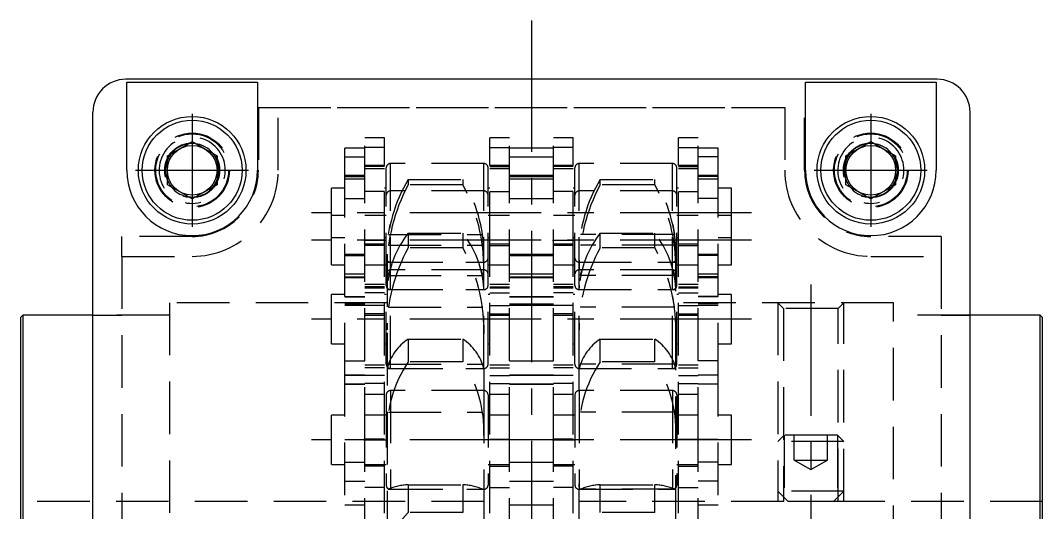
# Model space of a CAD drawing. Extents: x -3 to 319, y -8 to 338.
# Drawn here: x 0 to 123.5, y 278.3 to 337.8 of the extents above; entities that cross this region are included whole.
import ezdxf

# ---------------------------------------------------------------- set-up
doc = ezdxf.new("R2010")
doc.units = 0
doc.header["$LTSCALE"] = 0.5
doc.linetypes.add('CENTER', pattern=[50.8, 31.75, -6.35, 6.35, -6.35])
doc.linetypes.add('DASHED', pattern=[19.05, 12.7, -6.35])
for name, color, linetype in [('MSM_CENTER', 1, 'CENTER'), ('MSM_CONTINUOUS', 7, 'CONTINUOUS'), ('MSM_DASHED', 4, 'DASHED')]:
    doc.layers.add(name, color=color, linetype=linetype)

msp = doc.modelspace()

# ---------------------------------------------------------------- linework, layer by layer
at = {"layer": 'MSM_CENTER'}
for p, q in [((61.75, 337.78), (61.75, 181.58)), ((20.75, 326.5), (20.75, 312.85)), ((102.75, 326.5), (102.75, 312.85)), ((13.92, 319.68), (27.57, 319.68)), ((95.92, 319.68), (109.57, 319.68)), ((88.32, 314.53), (35.18, 314.53)), ((88.32, 311.22), (35.18, 311.22)), ((88.32, 311.22), (35.18, 311.22)), ((95.5, 305.88), (95.5, 256.19)), ((88.32, 301.7), (35.18, 301.7)), ((88.32, 301.7), (35.18, 301.7)), ((88.32, 287.1), (35.18, 287.1)), ((88.32, 287.1), (35.18, 287.1))]:
    msp.add_line(p, q, dxfattribs=at)
at = {"layer": 'MSM_CONTINUOUS'}
for p, q in [((110.75, 330.68), (12.75, 330.68)), ((110.75, 330.68), (12.75, 330.68)), ((12.85, 319.68), (12.85, 330.32)), ((12.85, 330.32), (28.65, 330.32)), ((28.65, 330.32), (28.65, 319.68)), ((94.85, 319.68), (94.85, 330.32)), ((94.85, 330.32), (110.65, 330.32)), ((110.65, 330.32), (110.65, 319.68)), ((8.75, 192.68), (8.75, 326.68)), ((114.75, 192.68), (114.75, 326.68)), ((17.75, 321.41), (20.75, 323.14)), ((20.75, 323.14), (23.75, 321.41)), ((99.75, 321.41), (102.75, 323.14)), ((102.75, 323.14), (105.75, 321.41)), ((17.75, 317.94), (17.75, 321.41)), ((23.75, 321.41), (23.75, 317.94)), ((99.75, 317.94), (99.75, 321.41)), ((105.75, 321.41), (105.75, 317.94)), ((20.75, 316.21), (17.75, 317.94)), ((23.75, 317.94), (20.75, 316.21)), ((102.75, 316.21), (99.75, 317.94)), ((105.75, 317.94), (102.75, 316.21)), ((0.28, 302.18), (0, 301.89)), ((0, 301.89), (0, 217.46)), ((0.28, 302.18), (0.28, 217.18)), ((8.75, 302.18), (0.28, 302.18)), ((123.22, 302.18), (114.75, 302.18)), ((123.5, 301.89), (123.22, 302.18)), ((123.22, 217.18), (123.22, 302.18)), ((123.5, 217.46), (123.5, 301.89))]:
    msp.add_line(p, q, dxfattribs=at)
for centre, radius in [((20.75, 319.68), 6.5), ((102.75, 319.68), 6.5), ((20.75, 319.68), 6.04), ((102.75, 319.68), 6.04), ((20.75, 319.68), 3), ((102.75, 319.68), 3)]:
    msp.add_circle(centre, radius, dxfattribs=at)
for centre, radius, start, end in [((12.75, 326.68), 4, 90, 180), ((12.75, 326.68), 4, 90, 180), ((110.75, 326.68), 4, 0, 90), ((110.75, 326.68), 4, 0, 90), ((20.75, 319.68), 7.9, 180, 0), ((102.75, 319.68), 7.9, 180, 0)]:
    msp.add_arc(centre, radius, start, end, dxfattribs=at)
at = {"layer": 'MSM_DASHED'}
for p, q in [((28.75, 327.28), (28.75, 319.68)), ((28.75, 327.28), (94.75, 327.28)), ((31.15, 319.68), (31.15, 327.28)), ((31.15, 327.28), (92.35, 327.28)), ((92.35, 327.28), (92.35, 319.68)), ((94.75, 319.68), (94.75, 327.28)), ((44, 323.58), (41.6, 323.58)), ((41.6, 316.28), (41.6, 323.58)), ((44, 310.74), (44, 323.58)), ((59.1, 323.58), (56.7, 323.58)), ((56.7, 310.74), (56.7, 323.58)), ((59.1, 316.28), (59.1, 323.58)), ((66.8, 323.58), (64.4, 323.58)), ((64.4, 316.28), (64.4, 323.58)), ((66.8, 310.74), (66.8, 323.58)), ((81.9, 323.58), (79.5, 323.58)), ((79.5, 310.74), (79.5, 323.58)), ((81.9, 316.28), (81.9, 323.58)), ((41.6, 322.35), (39.2, 322.35)), ((39.2, 319.04), (39.2, 322.35)), ((44, 322.42), (41.6, 322.42)), ((56.7, 322.42), (59.1, 322.42)), ((64.4, 322.35), (59.1, 322.35)), ((66.8, 322.42), (64.4, 322.42)), ((79.5, 322.42), (81.9, 322.42)), ((84.3, 322.35), (81.9, 322.35)), ((84.3, 319.04), (84.3, 322.35)), ((39.2, 321.32), (41.6, 321.32)), ((59.1, 321.32), (64.4, 321.32)), ((84.3, 321.32), (81.9, 321.32)), ((44, 320.27), (41.6, 320.27)), ((44, 320.27), (41.6, 320.27)), ((44, 320.15), (41.6, 320.15)), ((41.6, 319.89), (44, 319.89)), ((44.2, 316.68), (44.2, 319.99)), ((44.7, 317.18), (44.7, 320.49)), ((56, 320.49), (44.7, 320.49)), ((56, 317.18), (56, 320.49)), ((56.5, 316.68), (56.5, 319.99)), ((59.1, 320.27), (56.7, 320.27)), ((59.1, 320.27), (56.7, 320.27)), ((56.7, 320.15), (59.1, 320.15)), ((56.7, 319.89), (59.1, 319.89)), ((66.8, 320.27), (64.4, 320.27)), ((66.8, 320.27), (64.4, 320.27)), ((66.8, 320.15), (64.4, 320.15)), ((64.4, 319.89), (66.8, 319.89)), ((67, 316.68), (67, 319.99)), ((78.8, 320.49), (67.5, 320.49)), ((67.5, 317.18), (67.5, 320.49)), ((78.8, 317.18), (78.8, 320.49)), ((79.3, 316.68), (79.3, 319.99)), ((81.9, 320.27), (79.5, 320.27)), ((81.9, 320.27), (79.5, 320.27)), ((79.5, 320.15), (81.9, 320.15)), ((79.5, 319.89), (81.9, 319.89)), ((41.6, 319.04), (39.2, 319.04)), ((39.2, 294.92), (39.2, 319.04)), ((41.6, 319.04), (39.2, 319.04)), ((39.2, 318.93), (41.6, 318.93)), ((39.2, 318.64), (41.6, 318.64)), ((64.4, 319.04), (59.1, 319.04)), ((64.4, 319.04), (59.1, 319.04)), ((59.1, 318.93), (64.4, 318.93)), ((59.1, 318.64), (64.4, 318.64)), ((84.3, 319.04), (81.9, 319.04)), ((84.3, 319.04), (81.9, 319.04)), ((84.3, 318.93), (81.9, 318.93)), ((81.9, 318.64), (84.3, 318.64)), ((84.3, 294.92), (84.3, 319.04)), ((37.6, 314.2), (37.6, 317.51)), ((39.2, 317.51), (37.6, 317.51)), ((44.2, 317.51), (44, 317.51)), ((46.85, 318.56), (53.45, 318.56)), ((46.85, 318.56), (46.85, 317.93)), ((53.45, 317.93), (46.85, 317.93)), ((53.45, 318.56), (53.45, 317.93)), ((56.7, 317.51), (56.5, 317.51)), ((67, 317.51), (66.8, 317.51)), ((70.05, 318.56), (76.65, 318.56)), ((70.05, 317.93), (70.05, 318.56)), ((76.65, 317.93), (70.05, 317.93)), ((76.65, 317.93), (76.65, 318.56)), ((79.5, 317.51), (79.3, 317.51)), ((85.9, 317.51), (84.3, 317.51)), ((85.9, 314.2), (85.9, 317.51)), ((39.2, 316.28), (41.6, 316.28)), ((44, 317.12), (41.6, 317.12)), ((41.6, 287.14), (41.6, 316.28)), ((44.2, 296.24), (44.2, 316.68)), ((56, 317.18), (44.7, 317.18)), ((44.7, 295.74), (44.7, 317.18)), ((56, 317.18), (44.7, 317.18)), ((56, 295.74), (56, 317.18)), ((56.5, 296.24), (56.5, 316.68)), ((56.7, 317.12), (59.1, 317.12)), ((59.1, 316.28), (64.4, 316.28)), ((59.1, 287.14), (59.1, 316.28)), ((66.8, 317.12), (64.4, 317.12)), ((64.4, 287.14), (64.4, 316.28)), ((67, 296.24), (67, 316.68)), ((78.8, 317.18), (67.5, 317.18)), ((67.5, 295.74), (67.5, 317.18)), ((78.8, 317.18), (67.5, 317.18)), ((78.8, 295.74), (78.8, 317.18)), ((79.3, 296.24), (79.3, 316.68)), ((79.5, 317.12), (81.9, 317.12)), ((84.3, 316.28), (81.9, 316.28)), ((81.9, 287.14), (81.9, 316.28)), ((37.6, 308.24), (37.6, 314.2)), ((39.2, 314.2), (37.6, 314.2)), ((39.2, 314.2), (37.6, 314.2)), ((44.2, 314.2), (41.6, 314.2)), ((44.2, 314.2), (41.6, 314.2)), ((44, 314.2), (41.6, 314.2)), ((59.1, 314.2), (56.5, 314.2)), ((59.1, 314.2), (56.5, 314.2)), ((59.1, 314.2), (56.7, 314.2)), ((67, 314.2), (64.4, 314.2)), ((67, 314.2), (64.4, 314.2)), ((66.8, 314.2), (64.4, 314.2)), ((81.9, 314.2), (79.3, 314.2)), ((81.9, 314.2), (79.3, 314.2)), ((81.9, 314.2), (79.5, 314.2)), ((85.9, 314.2), (84.3, 314.2)), ((85.9, 314.2), (84.3, 314.2)), ((85.9, 308.24), (85.9, 314.2)), ((44.47, 311.94), (44.68, 313.12)), ((78.82, 313.11), (79.03, 311.94)), ((12.25, 309.28), (12.25, 311.68)), ((20.75, 311.68), (12.25, 311.68)), ((37.6, 311.55), (39.2, 311.55)), ((41.48, 311.22), (44.12, 311.22)), ((44, 311.55), (44.2, 311.55)), ((44.47, 311.94), (55.83, 311.94)), ((44.68, 311.91), (44.47, 310.62)), ((46.85, 312.08), (53.45, 312.08)), ((46.85, 312.08), (46.85, 310.29)), ((53.45, 312.08), (53.45, 310.29)), ((56.5, 311.55), (56.7, 311.55)), ((59.22, 311.22), (56.58, 311.22)), ((64.28, 311.22), (66.92, 311.22)), ((66.8, 311.55), (67, 311.55)), ((79.03, 311.94), (67.67, 311.94)), ((70.05, 312.08), (76.65, 312.08)), ((70.05, 310.29), (70.05, 312.08)), ((76.65, 310.29), (76.65, 312.08)), ((79.03, 310.62), (78.82, 311.93)), ((79.3, 311.55), (79.5, 311.55)), ((82.02, 311.22), (79.38, 311.22)), ((84.3, 311.55), (85.9, 311.55)), ((111.25, 311.68), (102.75, 311.68)), ((111.25, 311.68), (111.25, 309.28)), ((44, 310.74), (41.6, 310.74)), ((44, 310.59), (41.6, 310.59)), ((44, 278.25), (44, 310.74)), ((44.47, 310.62), (55.83, 310.62)), ((53.45, 310.29), (46.85, 310.29)), ((59.1, 310.74), (56.7, 310.74)), ((56.7, 278.25), (56.7, 310.74)), ((56.7, 310.59), (59.1, 310.59)), ((66.8, 310.74), (64.4, 310.74)), ((66.8, 310.59), (64.4, 310.59)), ((66.8, 278.25), (66.8, 310.74)), ((79.03, 310.62), (67.67, 310.62)), ((76.65, 310.29), (70.05, 310.29)), ((81.9, 310.74), (79.5, 310.74)), ((79.5, 278.25), (79.5, 310.74)), ((79.5, 310.59), (81.9, 310.59)), ((12.25, 309.28), (12.25, 207.68)), ((12.25, 309.28), (20.75, 309.28)), ((41.6, 309.52), (39.2, 309.52)), ((39.2, 309.39), (41.6, 309.39)), ((44.3, 309.55), (44.3, 209.81)), ((64.4, 309.52), (59.1, 309.52)), ((59.1, 309.39), (64.4, 309.39)), ((79.2, 209.81), (79.2, 309.55)), ((84.3, 309.52), (81.9, 309.52)), ((84.3, 309.39), (81.9, 309.39)), ((102.75, 309.28), (111.25, 309.28)), ((111.25, 309.28), (111.25, 207.68)), ((37.6, 308.24), (39.2, 308.24)), ((37.6, 308.24), (39.2, 308.24)), ((41.6, 308.24), (44.2, 308.24)), ((41.6, 308.24), (44.2, 308.24)), ((41.6, 308.24), (44, 308.24)), ((44.3, 308.58), (56, 308.58)), ((44.47, 306.95), (44.62, 307.65)), ((44.7, 308.58), (56, 308.58)), ((56, 307.65), (44.7, 307.65)), ((56, 307.65), (44.7, 307.65)), ((55.67, 307.66), (55.82, 307)), ((56.5, 308.24), (59.1, 308.24)), ((56.5, 308.24), (59.1, 308.24)), ((56.7, 308.24), (59.1, 308.24)), ((64.4, 308.24), (67, 308.24)), ((64.4, 308.24), (67, 308.24)), ((64.4, 308.24), (66.8, 308.24)), ((67.5, 308.58), (78.8, 308.58)), ((67.5, 308.58), (79.2, 308.58)), ((78.8, 307.65), (67.5, 307.65)), ((78.8, 307.65), (67.5, 307.65)), ((67.68, 307), (67.83, 307.66)), ((78.86, 307.71), (78.88, 307.64)), ((78.88, 307.64), (79.03, 306.95)), ((79.3, 308.24), (81.9, 308.24)), ((79.3, 308.24), (81.9, 308.24)), ((79.5, 308.24), (81.9, 308.24)), ((84.3, 308.24), (85.9, 308.24)), ((84.3, 308.24), (85.9, 308.24)), ((41.6, 307.12), (39.2, 307.12)), ((39.2, 306.82), (41.6, 306.82)), ((39.2, 306.71), (41.6, 306.71)), ((44.47, 306.95), (55.83, 306.95)), ((55.82, 307), (55.83, 306.95)), ((64.4, 307.12), (59.1, 307.12)), ((59.1, 306.82), (64.4, 306.82)), ((59.1, 306.71), (64.4, 306.71)), ((67.67, 306.95), (67.68, 307)), ((79.03, 306.95), (67.67, 306.95)), ((84.3, 307.12), (81.9, 307.12)), ((84.3, 306.82), (81.9, 306.82)), ((81.9, 306.71), (84.3, 306.71)), ((44, 305.87), (41.6, 305.87)), ((44, 305.61), (41.6, 305.61)), ((41.6, 305.49), (44, 305.49)), ((44.3, 305.27), (56, 305.27)), ((44.7, 305.27), (56, 305.27)), ((44.7, 305.27), (56, 305.27)), ((59.1, 305.87), (56.7, 305.87)), ((56.7, 305.61), (59.1, 305.61)), ((56.7, 305.49), (59.1, 305.49)), ((66.8, 305.87), (64.4, 305.87)), ((66.8, 305.61), (64.4, 305.61)), ((64.4, 305.49), (66.8, 305.49)), ((67.51, 305.74), (67.5, 305.42)), ((67.5, 305.27), (78.8, 305.27)), ((67.5, 305.27), (78.8, 305.27)), ((67.5, 305.27), (79.2, 305.27)), ((81.9, 305.87), (79.5, 305.87)), ((79.5, 305.61), (81.9, 305.61)), ((79.5, 305.49), (81.9, 305.49)), ((37.6, 298.72), (37.6, 304.68)), ((39.2, 304.68), (37.6, 304.68)), ((39.2, 304.68), (37.6, 304.68)), ((39.2, 304.43), (41.6, 304.43)), ((39.2, 304.41), (41.6, 304.41)), ((44, 304.89), (41.6, 304.89)), ((44.2, 304.68), (44, 304.68)), ((44.2, 304.68), (44, 304.68)), ((44.68, 304.42), (44.47, 303.16)), ((56.7, 304.68), (56.5, 304.68)), ((56.7, 304.68), (56.5, 304.68)), ((56.7, 304.89), (59.1, 304.89)), ((59.1, 304.43), (64.4, 304.43)), ((59.1, 304.41), (64.4, 304.41)), ((66.8, 304.89), (64.4, 304.89)), ((67, 304.68), (66.8, 304.68)), ((67, 304.68), (66.8, 304.68)), ((79.03, 303.16), (78.82, 304.43)), ((79.5, 304.68), (79.3, 304.68)), ((79.5, 304.68), (79.3, 304.68)), ((79.5, 304.89), (81.9, 304.89)), ((84.3, 304.43), (81.9, 304.43)), ((84.3, 304.41), (81.9, 304.41)), ((85.9, 304.68), (84.3, 304.68)), ((85.9, 304.68), (84.3, 304.68)), ((85.9, 298.72), (85.9, 304.68)), ((18, 303.68), (18, 215.68)), ((44.3, 303.68), (18, 303.68)), ((39.2, 303.53), (41.6, 303.53)), ((39.2, 303.4), (41.6, 303.4)), ((44, 303.34), (41.6, 303.34)), ((44.47, 303.16), (55.83, 303.16)), ((55.83, 303.16), (55.82, 303.22)), ((56.7, 303.34), (59.1, 303.34)), ((59.1, 303.53), (64.4, 303.53)), ((59.1, 303.4), (64.4, 303.4)), ((66.8, 303.34), (64.4, 303.34)), ((67.68, 303.22), (67.67, 303.16)), ((79.03, 303.16), (67.67, 303.16)), ((105.5, 303.68), (79.2, 303.68)), ((79.5, 303.34), (81.9, 303.34)), ((84.3, 303.53), (81.9, 303.53)), ((81.9, 303.4), (84.3, 303.4)), ((91.5, 303.68), (91.5, 279.68)), ((91.5, 303.68), (92.18, 303)), ((92.18, 303), (92.18, 279.67)), ((98.82, 303), (92.18, 303)), ((98.82, 303), (99.5, 303.68)), ((98.82, 279.68), (98.82, 303)), ((99.5, 279.68), (99.5, 303.68)), ((105.5, 215.68), (105.5, 303.68)), ((8.75, 302.18), (12.25, 302.18)), ((8.75, 302.18), (12.25, 302.18)), ((18, 302.18), (8.75, 302.18)), ((44, 302.33), (41.6, 302.33)), ((41.6, 302.18), (44, 302.18)), ((56.7, 302.33), (59.1, 302.33)), ((56.7, 302.18), (59.1, 302.18)), ((66.8, 302.33), (64.4, 302.33)), ((64.4, 302.18), (66.8, 302.18)), ((79.5, 302.33), (81.9, 302.33)), ((79.5, 302.18), (81.9, 302.18)), ((114.75, 302.18), (105.5, 302.18)), ((111.25, 302.18), (114.75, 302.18)), ((111.25, 302.18), (114.75, 302.18)), ((55.99, 300.97), (56, 299.97)), ((46.85, 299.28), (53.45, 299.28)), ((46.85, 299.28), (46.85, 296.53)), ((53.45, 299.28), (53.45, 296.53)), ((70.05, 299.28), (76.65, 299.28)), ((70.05, 296.53), (70.05, 299.28)), ((76.65, 296.53), (76.65, 299.28)), ((37.6, 298.72), (39.2, 298.72)), ((37.6, 298.72), (39.2, 298.72)), ((44, 298.72), (44.2, 298.72)), ((44, 298.72), (44.2, 298.72)), ((56.5, 298.72), (56.7, 298.72)), ((56.5, 298.72), (56.7, 298.72)), ((66.8, 298.72), (67, 298.72)), ((66.8, 298.72), (67, 298.72)), ((79.3, 298.72), (79.5, 298.72)), ((79.3, 298.72), (79.5, 298.72)), ((84.3, 298.72), (85.9, 298.72)), ((84.3, 298.72), (85.9, 298.72)), ((39.2, 296.64), (41.6, 296.64)), ((53.45, 296.53), (46.85, 296.53)), ((59.1, 296.64), (64.4, 296.64)), ((76.65, 296.53), (70.05, 296.53)), ((84.3, 296.64), (81.9, 296.64)), ((44, 296.15), (41.6, 296.15)), ((44, 295.81), (41.6, 295.81)), ((44.3, 295.74), (56, 295.74)), ((44.47, 296.27), (55.83, 296.27)), ((44.7, 295.74), (56, 295.74)), ((44.7, 295.74), (56, 295.74)), ((55.99, 295.74), (55.99, 295.74)), ((56, 295.74), (56, 293.06)), ((59.1, 296.15), (56.7, 296.15)), ((56.7, 295.81), (59.1, 295.81)), ((66.8, 296.15), (64.4, 296.15)), ((66.8, 295.81), (64.4, 295.81)), ((67.5, 295.74), (78.8, 295.74)), ((67.5, 295.74), (78.8, 295.74)), ((67.5, 295.74), (79.2, 295.74)), ((67.5, 293.06), (67.5, 295.74)), ((79.03, 296.27), (67.67, 296.27)), ((81.9, 296.15), (79.5, 296.15)), ((79.5, 295.81), (81.9, 295.81)), ((39.2, 294.94), (41.6, 294.94)), ((41.6, 294.92), (39.2, 294.92)), ((39.2, 261.38), (39.2, 294.92)), ((44, 294.89), (41.6, 294.89)), ((56.7, 294.89), (59.1, 294.89)), ((59.1, 294.94), (64.4, 294.94)), ((64.4, 294.92), (59.1, 294.92)), ((66.8, 294.89), (64.4, 294.89)), ((79.5, 294.89), (81.9, 294.89)), ((84.3, 294.94), (81.9, 294.94)), ((84.3, 294.92), (81.9, 294.92)), ((84.3, 261.38), (84.3, 294.92)), ((39.2, 293.88), (41.6, 293.88)), ((39.2, 293.86), (41.6, 293.86)), ((44, 293.92), (41.6, 293.92)), ((56, 293.06), (44.7, 293.06)), ((44.7, 293.06), (44.7, 281.15)), ((56, 293.06), (44.7, 293.06)), ((56, 293.06), (56, 281.15)), ((56.7, 293.92), (59.1, 293.92)), ((59.1, 293.88), (64.4, 293.88)), ((59.1, 293.86), (64.4, 293.86)), ((66.8, 293.92), (64.4, 293.92)), ((78.8, 293.06), (67.5, 293.06)), ((67.5, 293.06), (67.5, 281.15)), ((78.8, 293.06), (67.5, 293.06)), ((78.8, 293.06), (78.8, 281.15)), ((79.5, 293.92), (81.9, 293.92)), ((81.9, 293.88), (84.3, 293.88)), ((84.3, 293.86), (81.9, 293.86)), ((41.6, 292.65), (44, 292.65)), ((44.2, 292.56), (44.2, 281.65)), ((56.5, 292.56), (56.5, 281.65)), ((56.7, 292.65), (59.1, 292.65)), ((64.4, 292.65), (66.8, 292.65)), ((67, 292.56), (67, 281.65)), ((79.3, 292.56), (79.3, 281.65)), ((79.5, 292.65), (81.9, 292.65)), ((44.47, 290.45), (55.83, 290.45)), ((79.03, 290.45), (67.67, 290.45)), ((37.6, 284.12), (37.6, 290.08)), ((39.2, 290.08), (37.6, 290.08)), ((39.2, 290.08), (37.6, 290.08)), ((44, 290.09), (41.6, 290.09)), ((44.2, 290.08), (41.6, 290.08)), ((44.2, 290.08), (41.6, 290.08)), ((44, 290.08), (41.6, 290.08)), ((59.1, 290.08), (56.5, 290.08)), ((59.1, 290.08), (56.5, 290.08)), ((59.1, 290.09), (56.7, 290.09)), ((59.1, 290.08), (56.7, 290.08)), ((66.8, 290.09), (64.4, 290.09)), ((67, 290.08), (64.4, 290.08)), ((67, 290.08), (64.4, 290.08)), ((66.8, 290.08), (64.4, 290.08)), ((81.9, 290.08), (79.3, 290.08)), ((81.9, 290.08), (79.3, 290.08)), ((81.9, 290.09), (79.5, 290.09)), ((81.9, 290.08), (79.5, 290.08)), ((85.9, 290.08), (84.3, 290.08)), ((85.9, 290.08), (84.3, 290.08)), ((85.9, 284.12), (85.9, 290.08)), ((39.2, 287.14), (41.6, 287.14)), ((41.48, 287.11), (44.12, 287.11)), ((41.48, 287.1), (44.12, 287.1)), ((44, 287.21), (41.6, 287.21)), ((41.6, 245.15), (41.6, 287.14)), ((59.22, 287.11), (56.58, 287.11)), ((59.22, 287.1), (56.58, 287.1)), ((56.7, 287.21), (59.1, 287.21)), ((59.1, 287.14), (64.4, 287.14)), ((59.1, 245.15), (59.1, 287.14)), ((64.28, 287.11), (66.92, 287.11)), ((64.28, 287.1), (66.92, 287.1)), ((66.8, 287.21), (64.4, 287.21)), ((64.4, 245.15), (64.4, 287.14)), ((82.02, 287.11), (79.38, 287.11)), ((82.02, 287.1), (79.38, 287.1)), ((79.5, 287.21), (81.9, 287.21)), ((84.3, 287.14), (81.9, 287.14)), ((81.9, 245.15), (81.9, 287.14)), ((92.27, 287.68), (91.5, 286.91)), ((99.5, 286.91), (91.5, 286.91)), ((98.73, 287.68), (92.27, 287.68)), ((92.27, 287.68), (92.27, 280.16)), ((93.5, 284.68), (93.5, 287.68)), ((97.5, 284.68), (97.5, 287.68)), ((99.5, 286.91), (98.73, 287.68)), ((98.73, 287.68), (98.73, 280.16)), ((37.6, 284.12), (39.2, 284.12)), ((37.6, 284.12), (39.2, 284.12)), ((39.2, 284.4), (41.6, 284.4)), ((41.6, 284.13), (44, 284.13)), ((41.6, 284.12), (44.2, 284.12)), ((41.6, 284.12), (44.2, 284.12)), ((41.6, 284.12), (44, 284.12)), ((56.5, 284.12), (59.1, 284.12)), ((56.5, 284.12), (59.1, 284.12)), ((56.7, 284.13), (59.1, 284.13)), ((56.7, 284.12), (59.1, 284.12)), ((59.1, 284.4), (64.4, 284.4)), ((64.4, 284.13), (66.8, 284.13)), ((64.4, 284.12), (67, 284.12)), ((64.4, 284.12), (67, 284.12)), ((64.4, 284.12), (66.8, 284.12)), ((79.3, 284.12), (81.9, 284.12)), ((79.3, 284.12), (81.9, 284.12)), ((79.5, 284.13), (81.9, 284.13)), ((79.5, 284.12), (81.9, 284.12)), ((84.3, 284.4), (81.9, 284.4)), ((84.3, 284.12), (85.9, 284.12)), ((84.3, 284.12), (85.9, 284.12)), ((93.5, 284.68), (97.5, 284.68)), ((93.5, 284.68), (95.5, 283.52)), ((95.5, 283.52), (97.5, 284.68)), ((44, 283.92), (41.6, 283.92)), ((56.7, 283.92), (59.1, 283.92)), ((66.8, 283.92), (64.4, 283.92)), ((79.5, 283.92), (81.9, 283.92)), ((39.2, 282.11), (41.6, 282.11)), ((46.85, 281.7), (53.45, 281.7)), ((46.85, 281.7), (46.85, 278.33)), ((53.45, 281.7), (53.45, 278.33)), ((59.1, 282.11), (64.4, 282.11)), ((67.51, 281.41), (67.5, 281.79)), ((70.05, 281.7), (76.65, 281.7)), ((70.05, 278.33), (70.05, 281.7)), ((76.65, 278.33), (76.65, 281.7)), ((84.3, 282.11), (81.9, 282.11)), ((44, 281.37), (41.6, 281.37)), ((44.38, 281.17), (44.32, 281.33)), ((44.47, 281.17), (44.42, 281.15)), ((44.43, 281.15), (55.87, 281.15)), ((44.47, 281.17), (55.83, 281.17)), ((44.7, 281.15), (56, 281.15)), ((44.7, 281.15), (56, 281.15)), ((55.82, 281.17), (55.83, 281.17)), ((55.88, 281.15), (55.83, 281.17)), ((56, 281.15), (56, 275.16)), ((56.7, 281.37), (59.1, 281.37)), ((66.8, 281.37), (64.4, 281.37)), ((67.5, 281.15), (78.8, 281.15)), ((67.5, 281.15), (78.8, 281.15)), ((67.5, 275.16), (67.5, 281.15)), ((67.67, 281.17), (67.62, 281.15)), ((67.63, 281.15), (79.07, 281.15)), ((79.03, 281.17), (67.67, 281.17)), ((67.67, 281.17), (67.68, 281.17)), ((79.08, 281.15), (79.03, 281.17)), ((79.5, 281.37), (81.9, 281.37)), ((91.5, 280.93), (92.75, 279.68)), ((99.5, 280.93), (91.5, 280.93)), ((98.25, 279.68), (99.5, 280.93)), ((56, 279.68), (0, 279.68)), ((39.2, 279.28), (41.6, 279.28)), ((59.1, 279.28), (64.4, 279.28)), ((92.22, 279.68), (67.5, 279.68)), ((81.9, 279.28), (84.3, 279.28)), ((99.5, 279.68), (91.5, 279.68)), ((99.5, 279.68), (91.5, 279.68)), ((98.25, 279.68), (92.75, 279.68)), ((123.5, 279.68), (98.82, 279.68)), ((53.45, 278.33), (46.85, 278.33)), ((76.65, 278.33), (70.05, 278.33))]:
    msp.add_line(p, q, dxfattribs=at)
for centre, radius in [((20.75, 319.68), 4.5), ((20.75, 319.68), 4.4), ((102.75, 319.68), 4.5), ((102.75, 319.68), 4.4), ((20.75, 319.68), 3.32), ((102.75, 319.68), 3.32)]:
    msp.add_circle(centre, radius, dxfattribs=at)
for centre, radius, start, end in [((20.75, 319.68), 4, 345, 285), ((102.75, 319.68), 4, 345, 285), ((20.75, 319.68), 3.23, 345, 285), ((20.75, 319.68), 3.23, 255, 195), ((102.75, 319.68), 3.23, 345, 285), ((102.75, 319.68), 3.23, 255, 195), ((44.7, 319.99), 0.5, 90, 180), ((56, 319.99), 0.5, 0, 90), ((67.5, 319.99), 0.5, 90, 180), ((78.8, 319.99), 0.5, 0, 90), ((20.75, 319.68), 8, 270, 0), ((20.75, 319.68), 10.4, 270, 0), ((102.75, 319.68), 10.4, 180, 270), ((102.75, 319.68), 8, 180, 270), ((62.23, 309.33), 17.94, 149.0504, 179.3249), ((65.72, 307.79), 21.42, 151.7423, 180.3806), ((38.07, 309.33), 17.94, 0.6751, 30.9496), ((34.58, 307.79), 21.42, 359.6194, 28.2577), ((85.43, 309.33), 17.94, 149.0504, 179.3249), ((88.92, 307.79), 21.42, 151.7423, 180.3806), ((61.27, 309.33), 17.94, 0.6751, 30.9496), ((57.78, 307.79), 21.42, 359.6194, 28.2577), ((44.7, 316.68), 0.5, 90, 180), ((44.7, 316.68), 0.5, 90, 180), ((56, 316.68), 0.5, 0, 90), ((56, 316.68), 0.5, 0, 90), ((67.5, 316.68), 0.5, 90, 180), ((67.5, 316.68), 0.5, 90, 180), ((78.8, 316.68), 0.5, 0, 90), ((78.8, 316.68), 0.5, 0, 90), ((56.11, 304.71), 11.83, 141.4814, 176.5464), ((44.19, 304.71), 11.83, 3.4536, 38.5186), ((79.31, 304.71), 11.83, 141.4814, 176.5464), ((67.39, 304.71), 11.83, 3.4536, 38.5186), ((64.69, 300.42), 20.39, 151.0475, 180.0283), ((35.61, 300.42), 20.39, 359.9717, 28.9525), ((87.89, 300.42), 20.39, 151.0475, 180.0283), ((58.81, 300.42), 20.39, 359.9717, 28.9525), ((44.7, 309.08), 0.5, 180, 270), ((56, 309.08), 0.5, 270, 0), ((67.5, 309.08), 0.5, 180, 270), ((78.8, 309.08), 0.5, 270, 0), ((44.7, 307.15), 0.5, 90, 180), ((44.7, 307.15), 0.5, 90, 180), ((56, 307.15), 0.5, 0, 90), ((56, 307.15), 0.5, 0, 90), ((67.5, 307.15), 0.5, 90, 180), ((67.5, 307.15), 0.5, 90, 180), ((78.8, 307.15), 0.5, 0, 90), ((78.8, 307.15), 0.5, 0, 90), ((44.7, 305.77), 0.5, 180, 270), ((44.7, 305.77), 0.5, 180, 270), ((56, 305.77), 0.5, 270, 0), ((56, 305.77), 0.5, 270, 0), ((67.5, 305.77), 0.5, 180, 270), ((67.5, 305.77), 0.5, 180, 270), ((78.8, 305.77), 0.5, 270, 0), ((78.8, 305.77), 0.5, 270, 0), ((50.29, 294.11), 6.21, 123.6847, 164.7845), ((50.01, 294.11), 6.21, 15.2155, 56.3153), ((73.49, 294.11), 6.21, 123.6847, 164.7845), ((73.21, 294.11), 6.21, 15.2155, 56.3153), ((59.47, 288.1), 15.18, 146.2482, 181.805), ((40.83, 288.1), 15.18, 358.195, 33.7518), ((82.67, 288.1), 15.18, 146.2482, 181.805), ((64.03, 288.1), 15.18, 358.195, 33.7518), ((44.7, 296.24), 0.5, 180, 270), ((44.7, 296.24), 0.5, 180, 270), ((56, 296.24), 0.5, 270, 0), ((56, 296.24), 0.5, 270, 0), ((67.5, 296.24), 0.5, 180, 270), ((67.5, 296.24), 0.5, 180, 270), ((78.8, 296.24), 0.5, 270, 0), ((78.8, 296.24), 0.5, 270, 0), ((44.7, 292.56), 0.5, 90, 180), ((44.7, 292.56), 0.5, 90, 180), ((56, 292.56), 0.5, 0, 90), ((56, 292.56), 0.5, 0, 90), ((67.5, 292.56), 0.5, 90, 180), ((67.5, 292.56), 0.5, 90, 180), ((78.8, 292.56), 0.5, 0, 90), ((78.8, 292.56), 0.5, 0, 90), ((44.7, 281.65), 0.5, 180, 270), ((44.7, 281.65), 0.5, 180, 270), ((47.32, 274.05), 7.66, 93.5229, 112.1931), ((52.98, 274.05), 7.66, 67.8069, 86.4771), ((56, 281.65), 0.5, 270, 0), ((56, 281.65), 0.5, 270, 0), ((67.5, 281.65), 0.5, 180, 270), ((67.5, 281.65), 0.5, 180, 270), ((70.52, 274.05), 7.66, 93.5229, 112.1931), ((76.18, 274.05), 7.66, 67.8069, 86.4771), ((78.8, 281.65), 0.5, 270, 0), ((78.8, 281.65), 0.5, 270, 0), ((53.04, 272.13), 8.76, 134.9491, 183.854)]:
    msp.add_arc(centre, radius, start, end, dxfattribs=at)

doc.saveas('drawing.dxf')
